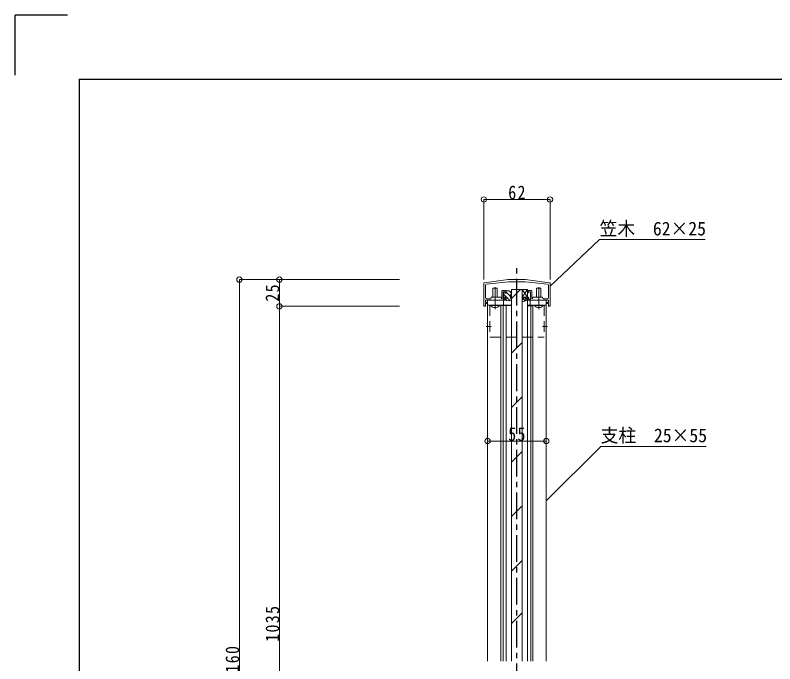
# Model space of a CAD drawing. Units: millimetres at full size, sheet at 1:5; some dimension numbers follow another scale. Extents: x -1050 to 1050, y -742 to 742.
# Drawn here: x -1050 to -338, y 135 to 742 of the extents above; entities that cross this region are included whole.
import ezdxf
from ezdxf.enums import TextEntityAlignment as Align

# ---------------------------------------------------------------- set-up
doc = ezdxf.new("R2010")
doc.units = ezdxf.units.MM
doc.header["$LTSCALE"] = 5
doc.linetypes.add('CHAIN1', pattern=[8, 5, -1, 1, -1])
doc.linetypes.add('DASHED2', pattern=[3, 2, -1])
for name, color, linetype in [('0-0_通り芯', 7, 'CHAIN1'), ('1-4_印刷位置ライン', 7, 'Continuous'), ('1-5_図枠1_1', 7, 'Continuous')]:
    doc.layers.add(name, color=color, linetype=linetype)
for name, color, linetype, lineweight in [('0-2_図枠', 212, 'Continuous', 20), ('0-3_寸法', 54, 'Continuous', 20), ('0-4_手摺部材', 92, 'Continuous', 20), ('0-7_ガラス', 6, 'Continuous', 20), ('0-8_その他', 11, 'Continuous', 20), ('0-9_文字', 3, 'Continuous', 20), ('0-A_支柱', 6, 'Continuous', 20)]:
    doc.layers.add(name, color=color, linetype=linetype, lineweight=lineweight)
doc.styles.add('ＭＳ ゴシック', font='')
doc.styles.get('ＭＳ ゴシック').set_extended_font_data('MS Gothic')

# ---------------------------------------------------------------- blocks, each defined once
blk = doc.blocks.new('dimension_origin')
at = {"color": 0, "linetype": 'Continuous', "lineweight": -2}
blk.add_circle((0, 0), 1.25, dxfattribs=at)

msp = doc.modelspace()

# ---------------------------------------------------------------- linework, layer by layer
at = {"layer": '0-0_通り芯'}
msp.add_line((-580, -449.293), (-580, 509.682), dxfattribs=at)
at = {"layer": '0-2_図枠'}
msp.add_line((-575, 482.6), (-575, 481.6), dxfattribs=at)
at = {"layer": '0-3_寸法'}
for p, q in [((-611, 570), (-549, 570)), ((-611, 495), (-611, 570)), ((-549, 495), (-549, 570)), ((-840, 495), (-840, -224.276)), ((-690, 495), (-840, 495)), ((-802.5, 495), (-802.5, 470)), ((-802.5, 470), (-802.5, -124.276)), ((-690, 470), (-802.5, 470)), ((-607.5, 343.814), (-552.5, 343.814))]:
    msp.add_line(p, q, dxfattribs=at)
at = {"layer": '0-4_手摺部材'}
for p, q in [((-611, 491.561), (-611, 470.5)), ((-610.565, 492.057), (-588.064, 494.992)), ((-587.87, 493), (-608.607, 490.779)), ((-572.065, 495), (-587.935, 495)), ((-572.13, 493), (-587.87, 493)), ((-572.13, 493), (-551.393, 490.779)), ((-549.435, 492.057), (-571.936, 494.992)), ((-549, 491.561), (-549, 470.5)), ((-609.5, 489.784), (-609.5, 478.1)), ((-602.5, 487), (-598.5, 487)), ((-602.5, 478.4), (-602.5, 487)), ((-598.5, 478.4), (-598.5, 487)), ((-594, 484.25), (-594, 477.6)), ((-593.5, 484.75), (-590.5, 484.75)), ((-590, 484.25), (-590, 483.1)), ((-570, 484.25), (-570, 483.1)), ((-566.5, 484.75), (-569.5, 484.75)), ((-566, 484.25), (-566, 477.6)), ((-561.5, 487), (-557.5, 487)), ((-561.5, 478.4), (-561.5, 487)), ((-557.5, 478.4), (-557.5, 487)), ((-550.5, 489.784), (-550.5, 478.1)), ((-608.5, 477.1), (-604.5, 477.1)), ((-604.5, 477.1), (-604.074, 478.208)), ((-603.794, 478.4), (-595.206, 478.4)), ((-594.5, 477.1), (-594.926, 478.208)), ((-592.8, 483.55), (-591, 483.55)), ((-592.8, 483.55), (-592.8, 476.8)), ((-592.8, 476.8), (-591, 476.8)), ((-591, 483.55), (-591, 482.9)), ((-591, 478.3), (-591, 476.8)), ((-590.7, 482.6), (-590.5, 482.6)), ((-590.7, 478.6), (-590.5, 478.6)), ((-590, 478.1), (-590, 475.9)), ((-570, 478.1), (-570, 475.9)), ((-569.3, 482.6), (-569.5, 482.6)), ((-569.3, 478.6), (-569.5, 478.6)), ((-567.2, 483.55), (-569, 483.55)), ((-569, 483.55), (-569, 482.9)), ((-569, 478.3), (-569, 476.8)), ((-567.2, 476.8), (-569, 476.8)), ((-567.2, 483.55), (-567.2, 476.8)), ((-565.5, 477.1), (-565.074, 478.208)), ((-556.206, 478.4), (-564.794, 478.4)), ((-555.5, 477.1), (-555.926, 478.208)), ((-551.5, 477.1), (-555.5, 477.1)), ((-610.5, 470), (-610, 470)), ((-609.5, 475.6), (-590.3, 475.6)), ((-609.5, 475.6), (-609.5, 473.6)), ((-609.5, 473.6), (-608.3, 473.6)), ((-609.5, 472.6), (-608.3, 472.6)), ((-609.5, 472.6), (-609.5, 470.5)), ((-608, 473.3), (-608, 472.9)), ((-607.5, 475.6), (-607.5, 471)), ((-607.5, 471), (-585, 471)), ((-604.55, 471), (-596.45, 471)), ((-604.55, 470.7), (-604.55, 471)), ((-604.55, 470.7), (-596.45, 470.7)), ((-596.45, 470.7), (-596.45, 471)), ((-595, 470.8), (-585, 470.8)), ((-595, 137.854), (-595, 470.8)), ((-593, 470.8), (-593, 137.854)), ((-592.5, 475.6), (-592.5, 471)), ((-590, 137.854), (-590, 470.8)), ((-570, 137.854), (-570, 475.601)), ((-570, 471), (-552.5, 471)), ((-570, 470.8), (-565, 470.8)), ((-565, 470.5), (-570, 470.5)), ((-550.5, 475.6), (-569.7, 475.6)), ((-567.5, 475.6), (-567.5, 471)), ((-567, 137.854), (-567, 470.5)), ((-565, 470.8), (-565, 137.854)), ((-563.55, 471), (-555.45, 471)), ((-563.55, 470.7), (-563.55, 471)), ((-563.55, 470.7), (-555.45, 470.7)), ((-555.45, 470.7), (-555.45, 471)), ((-552.5, 475.6), (-552.5, 471)), ((-552, 473.3), (-552, 472.9)), ((-550.5, 473.6), (-551.7, 473.6)), ((-550.5, 472.6), (-551.7, 472.6)), ((-550.5, 475.6), (-550.5, 473.6)), ((-550.5, 472.6), (-550.5, 470.5)), ((-549.5, 470), (-550, 470)), ((-608.771, 451), (-603.972, 451)), ((-551.229, 451), (-556.028, 451))]:
    msp.add_line(p, q, dxfattribs=at)
at = {"layer": '0-4_手摺部材', "linetype": 'CHAIN1'}
for p, q in [((-600.5, 487.881), (-600.5, 467.444)), ((-559.5, 487.881), (-559.5, 467.444))]:
    msp.add_line(p, q, dxfattribs=at)
at = {"layer": '0-4_手摺部材', "linetype": 'DASHED2'}
for p, q in [((-605.5, 471), (-605.5, 441)), ((-554.5, 471), (-554.5, 441)), ((-605.5, 441), (-554.5, 441))]:
    msp.add_line(p, q, dxfattribs=at)
at = {"layer": '0-4_手摺部材'}
for centre, radius, start, end in [((-610.5, 491.561), 0.5, 97.43141, 180), ((-587.935, 494), 1, 90, 97.43141), ((-572.065, 494), 1, 82.56859, 90), ((-549.5, 491.561), 0.5, 0, 82.56859), ((-608.5, 489.784), 1, 96.11437, 180), ((-593.5, 484.25), 0.5, 90, 180), ((-590.5, 484.25), 0.5, 0, 90), ((-569.5, 484.25), 0.5, 90, 180), ((-566.5, 484.25), 0.5, 0, 90), ((-551.5, 489.784), 1, 0, 83.88563), ((-608.5, 478.1), 1, 180, 270), ((-603.794, 478.1), 0.3, 90, 158.96249), ((-595.206, 478.1), 0.3, 21.03751, 90), ((-594.5, 477.6), 0.5, 270, 360), ((-590.7, 482.9), 0.3, 180, 270), ((-590.7, 478.3), 0.3, 90, 180), ((-590.5, 483.1), 0.5, 270, 360), ((-590.5, 478.1), 0.5, 0, 90), ((-569.5, 483.1), 0.5, 180, 270), ((-569.5, 478.1), 0.5, 90, 180), ((-569.3, 482.9), 0.3, 270, 360), ((-569.3, 478.3), 0.3, 0, 90), ((-565.5, 477.6), 0.5, 180, 270), ((-564.794, 478.1), 0.3, 90, 158.96249), ((-556.206, 478.1), 0.3, 21.03751, 90), ((-551.5, 478.1), 1, 270, 360), ((-610.5, 470.5), 0.5, 180, 270), ((-610, 470.5), 0.5, 270, 360), ((-608.3, 473.3), 0.3, 0, 90), ((-608.3, 472.9), 0.3, 270, 360), ((-600.5, 474.066), 5.266, 219.73409, 320.26591), ((-590.3, 475.9), 0.3, 270, 360), ((-569.7, 475.9), 0.3, 180, 270), ((-559.5, 474.066), 5.266, 219.73409, 320.26591), ((-551.7, 473.3), 0.3, 90, 180), ((-551.7, 472.9), 0.3, 180, 270), ((-550, 470.5), 0.5, 180, 270), ((-549.5, 470.5), 0.5, 270, 360)]:
    msp.add_arc(centre, radius, start, end, dxfattribs=at)
at = {"layer": '0-7_ガラス'}
for p, q in [((-585, 485.6), (-575, 485.6)), ((-585, 137.854), (-585, 485.6)), ((-585, 477.153), (-576.553, 485.6)), ((-575, 485.6), (-575, 137.854)), ((-585, 426.138), (-575, 436.138)), ((-585, 375.122), (-575, 385.122)), ((-585, 324.107), (-575, 334.107)), ((-585, 324.107), (-575, 334.107)), ((-585, 273.091), (-575, 283.091)), ((-585, 273.091), (-575, 283.091)), ((-585, 222.076), (-575, 232.076)), ((-585, 222.076), (-575, 232.076)), ((-585, 173.072), (-575, 183.072))]:
    msp.add_line(p, q, dxfattribs=at)
at = {"layer": '0-8_その他'}
for p, q in [((-590, 482.4), (-590, 484.2)), ((-587.5, 484.35), (-589.85, 484.35)), ((-587.5, 484.35), (-585, 482.85)), ((-575, 478.6), (-570, 485.6)), ((-575, 485.6), (-570, 478.6)), ((-570, 485.6), (-575, 485.6)), ((-570, 485.6), (-570, 478.6)), ((-591.3, 483.35), (-592.5, 483.35)), ((-592.5, 477.85), (-592.5, 483.35)), ((-592.5, 481.38), (-586.279, 475.159)), ((-591.3, 477.85), (-592.5, 477.85)), ((-591.3, 482.4), (-591.3, 483.35)), ((-591.3, 482.4), (-590, 482.4)), ((-591.3, 478.8), (-590, 478.8)), ((-591.3, 477.85), (-591.3, 478.8)), ((-590, 483.123), (-586.327, 479.45)), ((-590, 475.781), (-590, 478.8)), ((-586.6, 479.85), (-585, 481.85)), ((-585.1, 479.85), (-586.6, 479.85)), ((-585.1, 479.45), (-586.386, 479.45)), ((-586.386, 479.45), (-585.012, 475.166)), ((-586.212, 483.577), (-585, 482.365)), ((-585, 482.85), (-585, 481.85)), ((-585, 479.55), (-585, 479.75)), ((-575, 478.6), (-570, 478.6)), ((-575, 476.03), (-572.43, 478.6)), ((-575, 478.027), (-572.03, 475.057)), ((-573.553, 474.649), (-570.002, 478.2)), ((-572.745, 478.6), (-569.799, 475.655)), ((-585.11, 475.019), (-589.82, 475.582)), ((-569.751, 475.667), (-575, 474.261)), ((-575, 475.198), (-574.261, 474.459))]:
    msp.add_line(p, q, dxfattribs=at)
for centre, radius, start, end in [((-589.85, 484.2), 0.15, 90, 180), ((-585.1, 479.75), 0.1, 0, 90), ((-585.1, 479.55), 0.1, 270, 360), ((-589.8, 475.781), 0.2, 180, 264.28941), ((-585.1, 475.119), 0.1, 264.28941, 28.15108)]:
    msp.add_arc(centre, radius, start, end, dxfattribs=at)
at = {"layer": '0-9_文字'}
for points in [[(-549, 488.95), (-502.5, 532.5), (-403.75, 532.5)], [(-552.5, 287.928), (-501.52, 338.909), (-402.77, 338.909)]]:
    msp.add_lwpolyline(points, dxfattribs=at)
at = {"layer": '0-A_支柱'}
for p, q in [((-607.5, 137.854), (-607.5, 471)), ((-552.5, 471), (-552.5, 137.854))]:
    msp.add_line(p, q, dxfattribs=at)
at = {"layer": '1-4_印刷位置ライン'}
for p in [(-1050, 686.222), (-1000.874, 742.5)]:
    msp.add_line(p, (-1050, 742.5), dxfattribs=at)
at = {"layer": '1-5_図枠1_1'}
msp.add_line((-990, 682.5), (703.535, 682.5), dxfattribs=at)
msp.add_lwpolyline([(-990, 682.5), (-990, -707.5), (990, -707.5)], dxfattribs=at)

# ---------------------------------------------------------------- block references
at = {"layer": '0-3_寸法', "xscale": 2, "yscale": 2}
for p, rotation in [((-611, 570), 180), ((-840, 495), 90), ((-802.5, 495), 90), ((-802.5, 470), 90), ((-802.5, 470), 270), ((-607.5, 343.814), 180)]:
    msp.add_blockref('dimension_origin', p, dxfattribs=dict(at, rotation=rotation))
for p in [(-549, 570), (-552.5, 343.814)]:
    msp.add_blockref('dimension_origin', p, dxfattribs=at)

# ---------------------------------------------------------------- texts
at = {"layer": '0-3_寸法', "char_height": 12.83, "attachment_point": 7, "style": 'ＭＳ ゴシック'}
for s, insert in [('\\T1.17;\\W0.85;62', (-588.125, 570)), ('\\T1.17;\\W0.85;55', (-588.125, 343.814))]:
    msp.add_mtext(s, dxfattribs=dict(at, insert=insert))
at = {"layer": '0-3_寸法', "char_height": 12.83, "attachment_point": 7, "rotation": 90, "style": 'ＭＳ ゴシック'}
for s, insert in [('\\T1.17;\\W0.85;25', (-802.5, 474.375)), ('\\T1.17;\\W0.85;1035', (-802.5, 155.987)), ('\\T1.17;\\W0.85;1160', (-840, 118.487))]:
    msp.add_mtext(s, dxfattribs=dict(at, insert=insert))
at = {"layer": '0-9_文字', "style": 'ＭＳ ゴシック', "width": 0.95}
for s, p in [('笠木\u300062×25', (-502.5, 532.5)), ('支柱\u300025×55', (-501.52, 338.909))]:
    msp.add_text(s, height=12.83, dxfattribs=at).set_placement(p, align=Align.BOTTOM_LEFT)

doc.saveas('drawing.dxf')
